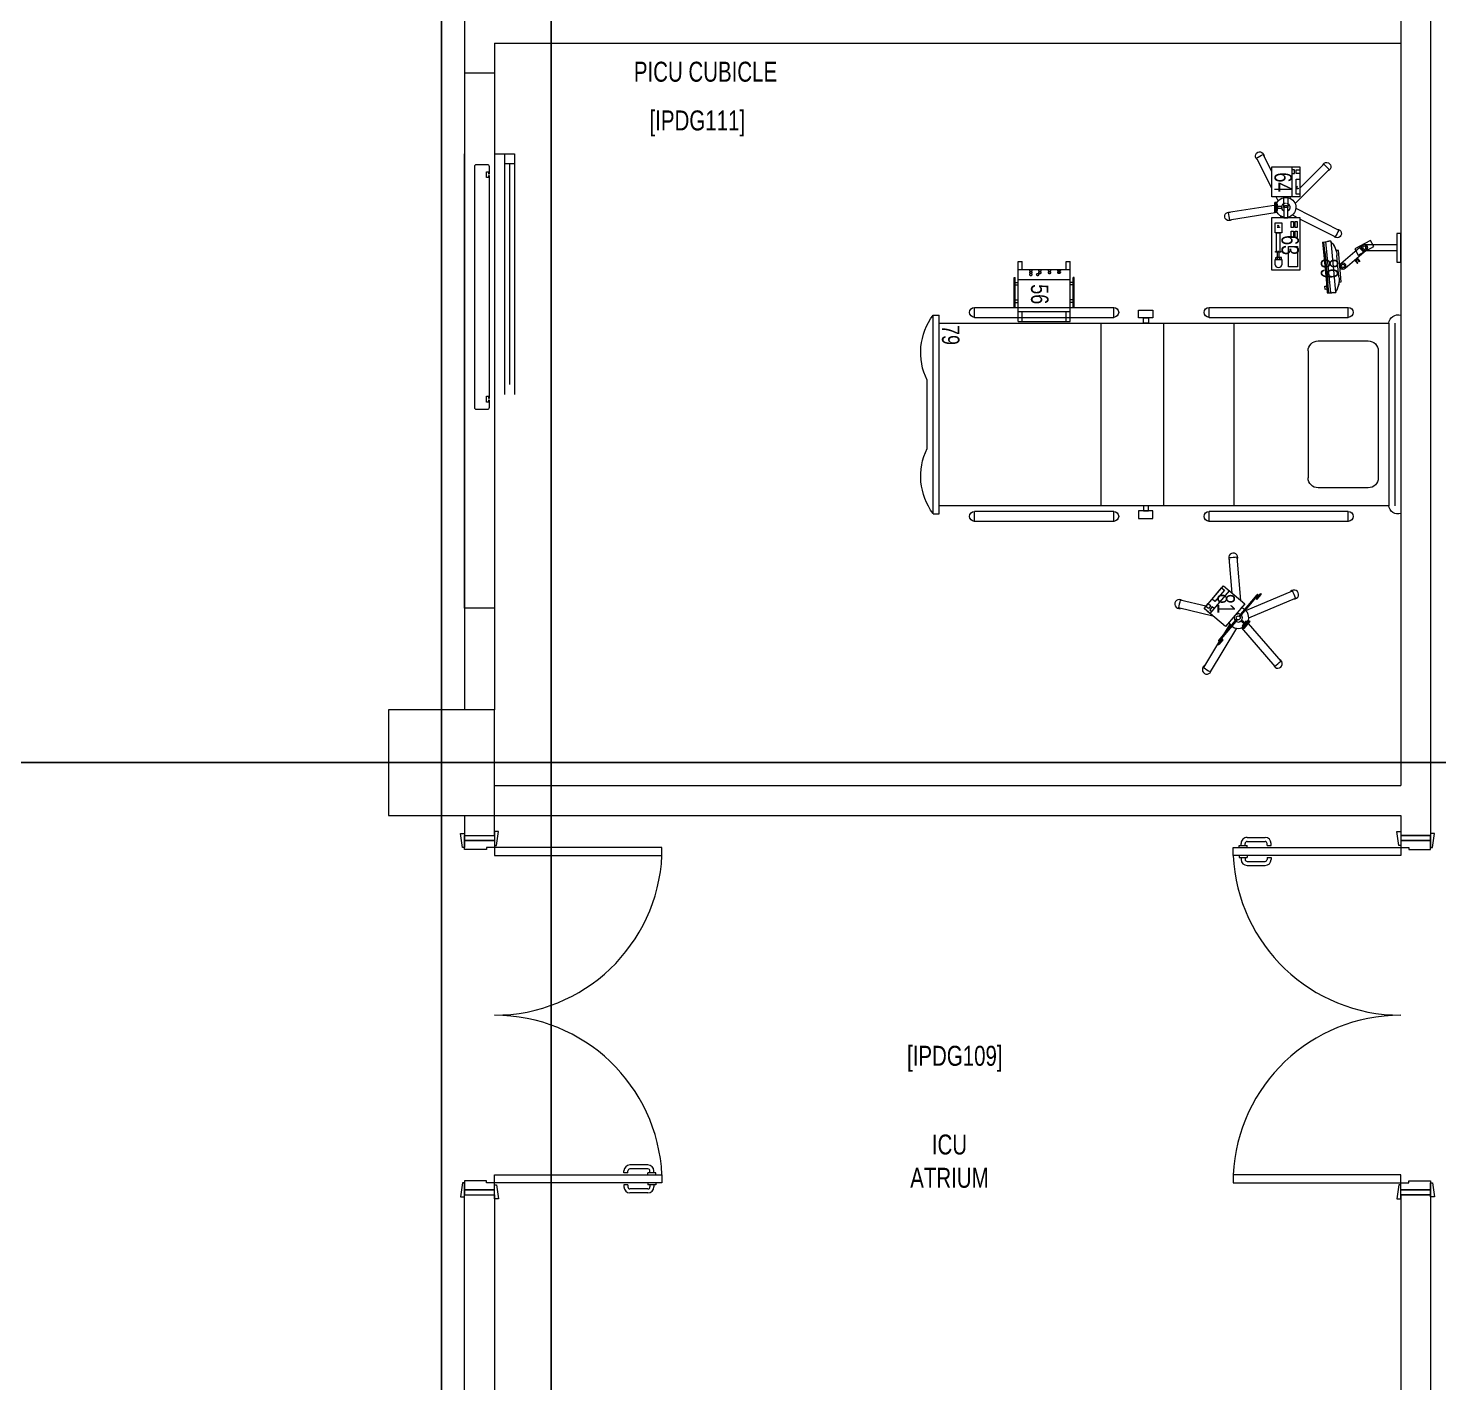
# Model space of a CAD drawing. Header units: metres. Extents: x -18745 to 220762, y -1579758 to -1356048.
# Drawn here: x 105744 to 112808, y -1407393 to -1400610 of the extents above; entities that cross this region are included whole.
import ezdxf

# ---------------------------------------------------------------- set-up
doc = ezdxf.new("R2010")
doc.units = ezdxf.units.M
doc.layers.get('0').update_dxf_attribs({"lineweight": 0})
for name, color, linetype, lineweight in [('A-100 - Copy$0$72_EGR_BASE_TEXT', 8, 'Continuous', 0), ('A-100 - Copy$0$Aluminum', 8, 'Continuous', 0), ('A-100 - Copy$0$Medical Equipment and Furniture', 8, 'Continuous', 0), ('A-100 - Copy$0$Medical Equipment and Furniture1', 8, 'Continuous', 5), ('A-100 - Copy$0$Medical Equipment and Furniture2', 8, 'Continuous', 13), ('A-100 - Copy$0$Structure', 8, 'Continuous', 9), ('A-100 - Copy$0$Walls', 8, 'Continuous', 0), ('A-100 - Copy$0$Wooden Joinery', 8, 'Continuous', 0)]:
    doc.layers.add(name, color=color, linetype=linetype, lineweight=lineweight)
doc.layers.add('A-100 - Copy$0$axes', color=8, linetype='Continuous')
doc.styles.add('A-100 - Copy$0$list_ghTextstyle', font='romans.shx', dxfattribs={"height": 0.25})
doc.styles.add('A-100 - Copy$0$X3G_ENTITY_257CFD', font='swisscl.ttf', dxfattribs={"height": 200})
doc.styles.add('A-100 - Copy$0$X3G_ENTITY_2587EA', font='swisscl.ttf', dxfattribs={"height": 200})

# ---------------------------------------------------------------- blocks, each defined once
blk = doc.blocks.new('A-100 - Copy$0$IC.1')
at = {"layer": 'A-100 - Copy$0$Medical Equipment and Furniture1'}
for p, q in [((42.4872, -10.88), (41.4928, -10.88)), ((42.4472, -10.91), (41.5328, -10.91)), ((42.4472, -10.91), (41.5328, -10.91)), ((42.4472, -10.91), (41.5328, -10.91)), ((41.5328, -10.94), (41.5328, -13.1914)), ((42.4472, -10.94), (41.5328, -10.94)), ((42.4472, -13.1914), (42.4472, -10.94)), ((42.3077, -10.9923), (41.6724, -10.9923)), ((41.6224, -11.0423), (41.6224, -11.2937)), ((42.3577, -11.2937), (42.3577, -11.0423)), ((41.4542, -11.1429), (41.4542, -11.8396)), ((41.4542, -11.1429), (41.5042, -11.1429)), ((41.5042, -11.1429), (41.5042, -11.8396)), ((42.4759, -11.1429), (42.5259, -11.1429)), ((42.4759, -11.8396), (42.4759, -11.1429)), ((42.5259, -11.8396), (42.5259, -11.1429)), ((42.3077, -11.3437), (41.6724, -11.3437)), ((41.5328, -11.7137), (42.4472, -11.7137)), ((41.4542, -11.8396), (41.5042, -11.8396)), ((42.4759, -11.8396), (42.5259, -11.8396)), ((41.5328, -12.0657), (42.4472, -12.0657)), ((41.4542, -12.3172), (41.4542, -13.0139)), ((41.4542, -12.3172), (41.5042, -12.3172)), ((41.5042, -12.3172), (41.5042, -13.0139)), ((42.4759, -12.3172), (42.5259, -12.3172)), ((42.4759, -13.0139), (42.4759, -12.3172)), ((42.5259, -13.0139), (42.5259, -12.3172)), ((41.5328, -12.3807), (42.4472, -12.3807)), ((41.4542, -13.0139), (41.5042, -13.0139)), ((42.4759, -13.0139), (42.5259, -13.0139)), ((41.4928, -13.1914), (42.4872, -13.1914)), ((41.4928, -13.2214), (41.4928, -13.1914)), ((42.4872, -13.2214), (42.4872, -13.1914)), ((41.4928, -13.2214), (42.4872, -13.2214)), ((41.8192, -13.2514), (42.1609, -13.2514))]:
    blk.add_line(p, q, dxfattribs=at)
for points in [[(41.4689, -12.1927), (41.4689, -12.1212), (41.5064, -12.1212), (41.5064, -12.1927)], [(41.5064, -12.1674), (41.5064, -12.1434), (41.5328, -12.1434), (41.5328, -12.1674)], [(42.4737, -12.1674), (42.4737, -12.1434), (42.4472, -12.1434), (42.4472, -12.1674)], [(42.5112, -12.1927), (42.5112, -12.1212), (42.4737, -12.1212), (42.4737, -12.1927)]]:
    blk.add_lwpolyline(points, close=True, dxfattribs=at)
for centre, radius, start, end in [((41.539, -10.8926), 0.0478, 164.74006, 262.64007), ((42.4411, -10.8926), 0.0478, 277.35993, 15.25994), ((41.6724, -11.0423), 0.05, 90, 180), ((42.3077, -11.0423), 0.05, 0, 90), ((41.4792, -11.1429), 0.025, 0, 180), ((42.5009, -11.1429), 0.025, 0, 180), ((41.6724, -11.2937), 0.05, 180, 270), ((42.3077, -11.2937), 0.05, 270, 0), ((41.4792, -11.8396), 0.025, 180, 0), ((42.5009, -11.8396), 0.025, 180, 0), ((41.4792, -12.3172), 0.025, 0, 180), ((42.5009, -12.3172), 0.025, 0, 180), ((41.4792, -13.0139), 0.025, 180, 0), ((42.5009, -13.0139), 0.025, 180, 0), ((41.6806, -12.9691), 0.3145, 233.34878, 296.14643), ((42.2995, -12.9691), 0.3145, 243.85357, 306.65122)]:
    blk.add_arc(centre, radius, start, end, dxfattribs=at)
blk = doc.blocks.new('A-100 - Copy$0$Syringe')
at = {"layer": 'A-100 - Copy$0$Medical Equipment and Furniture2'}
for points in [[(42.9739, -11.5277), (42.7139, -11.5277), (42.7139, -11.3827), (42.9739, -11.3827), (42.9739, -11.5277)], [(42.7384, -11.5086), (42.7658, -11.5086), (42.7658, -11.475), (42.7384, -11.475)], [(42.779, -11.4899), (42.779, -11.487), (42.7748, -11.487), (42.7748, -11.5), (42.779, -11.5), (42.779, -11.497)], [(42.8023, -11.4899), (42.779, -11.4899)], [(42.779, -11.497), (42.8023, -11.497)], [(42.8055, -11.4851), (42.8055, -11.48), (42.8023, -11.48), (42.8023, -11.5069), (42.8055, -11.5069), (42.8055, -11.5019)], [(42.8055, -11.5019), (42.8984, -11.5019), (42.8984, -11.4851), (42.8055, -11.4851)], [(42.8055, -11.4899), (42.8055, -11.497)], [(42.8055, -11.497), (42.8055, -11.4899)], [(42.8055, -11.497), (42.8055, -11.4899)]]:
    blk.add_lwpolyline(points, dxfattribs=at)
for points in [[(42.8312, -11.3974), (42.7289, -11.3974), (42.7289, -11.4415), (42.8312, -11.4415)], [(42.9073, -11.3985), (42.8765, -11.3985), (42.8765, -11.4091), (42.9073, -11.4091)], [(42.9073, -11.4175), (42.8765, -11.4175), (42.8765, -11.4281), (42.9073, -11.4281)], [(42.956, -11.3985), (42.9252, -11.3985), (42.9252, -11.4091), (42.956, -11.4091)], [(42.956, -11.4175), (42.9252, -11.4175), (42.9252, -11.4281), (42.956, -11.4281)], [(42.7748, -11.487), (42.7658, -11.487), (42.7658, -11.4777), (42.7748, -11.4777)], [(42.7748, -11.4967), (42.7658, -11.4967), (42.7658, -11.5059), (42.7748, -11.5059)], [(42.9498, -11.475), (42.8984, -11.475), (42.8984, -11.5086), (42.9498, -11.5086)]]:
    blk.add_lwpolyline(points, close=True, dxfattribs=at)
at = {"layer": 'A-100 - Copy$0$Medical Equipment and Furniture2', "extrusion": (0, 0, -1)}
blk.add_ellipse((42.7384, -11.4918), major_axis=(0, 0.0168), ratio=0.733735, start_param=3.141593, end_param=6.283185, dxfattribs=at)
blk = doc.blocks.new('A-100 - Copy$0$Infusion')
at = {"layer": 'A-100 - Copy$0$Medical Equipment and Furniture2'}
for points in [[(43.0793, -11.3852), (43.0793, -11.5252), (43.2293, -11.5252), (43.2293, -11.3852), (43.0793, -11.3852)], [(43.1962, -11.4242), (43.1962, -11.4114), (43.215, -11.4114), (43.215, -11.4242)]]:
    blk.add_lwpolyline(points, dxfattribs=at)
for points in [[(43.0793, -11.3852), (43.0793, -11.4242), (43.2293, -11.4242), (43.2293, -11.3852)], [(43.0927, -11.3852), (43.0927, -11.404), (43.1673, -11.404), (43.1673, -11.3852)], [(43.1962, -11.3852), (43.1962, -11.4027), (43.215, -11.4027), (43.215, -11.3852)]]:
    blk.add_lwpolyline(points, close=True, dxfattribs=at)
blk = doc.blocks.new('A-100 - Copy$0$Infusion Syringe')
at = {"layer": 'A-100 - Copy$0$Medical Equipment and Furniture1'}
for p, q in [((42.9683, -11.3827), (42.8788, -11.2071)), ((43.0225, -11.4053), (42.9127, -11.1899)), ((43.0459, -11.409), (43.2169, -11.238)), ((43.1234, -11.3852), (43.2437, -11.2649)), ((42.9753, -11.4431), (42.9739, -11.4433)), ((42.9886, -11.4225), (42.9765, -11.3988)), ((43.0124, -11.4411), (43.017, -11.4365)), ((43.0234, -11.4354), (43.017, -11.4365)), ((43.0357, -11.4374), (43.0414, -11.4403)), ((43.0444, -11.4461), (43.0414, -11.4403)), ((43.0728, -11.4359), (43.0766, -11.432)), ((43.0006, -11.498), (42.9627, -11.7368)), ((42.9838, -11.4812), (42.9765, -11.4824)), ((43.0381, -11.5039), (43.0003, -11.7427)), ((43.0175, -11.473), (43.0233, -11.476)), ((43.0297, -11.4749), (43.0233, -11.476)), ((43.0407, -11.4693), (43.0453, -11.4647)), ((43.0463, -11.4583), (43.0453, -11.4647)), ((43.0592, -11.4932), (43.0766, -11.502)), ((43.0791, -11.4595), (43.0793, -11.4596)), ((43.1221, -11.5252), (43.2746, -11.6029)), ((43.2058, -11.5252), (43.2919, -11.5691))]:
    blk.add_line(p, q, dxfattribs=at)
for points in [[(43.0266, -11.4455), (43.0266, -11.4649), (42.9739, -11.4649), (42.9739, -11.4455)], [(43.043, -11.4963), (43.043, -11.5009), (43.0102, -11.5009), (43.0102, -11.4963)], [(43.0266, -11.4455), (43.0266, -11.4649), (43.0793, -11.4649), (43.0793, -11.4455)]]:
    blk.add_lwpolyline(points, close=True, dxfattribs=at)
for points in [[(43.0046, -11.5009), (43.0485, -11.5009)], [(43.0485, -11.5116), (43.0046, -11.5116)], [(43.0302, -11.4759), (43.0302, -11.4963), (43.0229, -11.4963), (43.0229, -11.4759)]]:
    blk.add_lwpolyline(points, dxfattribs=at)
for centre, radius, start, end in [((42.8958, -11.1985), 0.0214, 359.73396, 234.26604), ((43.0266, -11.4552), 0.2881, 113.21872, 120.78128), ((43.2303, -11.2515), 0.0214, 287.73396, 162.26604), ((43.0266, -11.4552), 0.2881, 41.21872, 48.78128), ((43.0266, -11.4552), 0.0501, 296.81629, 169.37144), ((43.0266, -11.4552), 0.021, 6.82759, 152.46157), ((43.0266, -11.4552), 0.0501, 190.62856, 243.18371), ((43.0266, -11.4552), 0.021, 207.53843, 353.17241), ((43.0266, -11.4552), 0.00972, 270, 90), ((43.2833, -11.586), 0.0214, 215.73396, 90.26604), ((43.0266, -11.4552), 0.2881, 329.21872, 336.78128), ((42.9815, -11.7398), 0.0214, 143.73396, 18.26604), ((43.0266, -11.4552), 0.2881, 257.21872, 264.78128)]:
    blk.add_arc(centre, radius, start, end, dxfattribs=at)
for centre in [(43.0046, -11.5062), (43.0101, -11.5062), (43.0156, -11.5062), (43.0211, -11.5062), (43.0266, -11.5062), (43.0321, -11.5062), (43.0375, -11.5062), (43.043, -11.5062), (43.0485, -11.5062)]:
    blk.add_ellipse(centre, major_axis=(0, -0.00537), ratio=0.510594, start_param=3.141593, end_param=9.424778, dxfattribs=at)
for name in ['A-100 - Copy$0$Syringe', 'A-100 - Copy$0$Infusion']:
    blk.add_blockref(name, (0, 0), dxfattribs=at)
blk = doc.blocks.new('A-100 - Copy$0$IC.5')
at = {"layer": 'A-100 - Copy$0$Medical Equipment and Furniture2'}
for points in [[(31.601, -27.8325), (31.5106, -27.9394), (31.3961, -27.8425), (31.4865, -27.7356), (31.601, -27.8325)], [(31.4866, -27.7868), (31.4949, -27.777), (31.4805, -27.7649), (31.4723, -27.7746)]]:
    blk.add_lwpolyline(points, dxfattribs=at)
for points in [[(31.601, -27.8325), (31.5758, -27.8623), (31.4613, -27.7654), (31.4865, -27.7356)], [(31.5118, -27.757), (31.5005, -27.7703), (31.4862, -27.7582), (31.4974, -27.7449)], [(31.5908, -27.8238), (31.5786, -27.8382), (31.5217, -27.79), (31.5338, -27.7757)]]:
    blk.add_lwpolyline(points, close=True, dxfattribs=at)
blk = doc.blocks.new('A-100 - Copy$0$IC.5 on Trolley')
at = {"layer": 'A-100 - Copy$0$Medical Equipment and Furniture1'}
for p, q in [((31.4491, -27.7798), (31.4897, -27.6072)), ((31.4983, -27.7455), (31.5287, -27.6163)), ((31.3241, -27.8134), (31.1908, -27.7326)), ((31.3877, -27.8988), (31.1701, -27.7668)), ((31.3299, -27.8295), (31.307, -27.8101)), ((31.3331, -27.8257), (31.3102, -27.8063)), ((31.4309, -27.9028), (31.3236, -27.812)), ((31.4342, -27.899), (31.3268, -27.8081)), ((31.4084, -27.8646), (31.3558, -27.8327)), ((31.4203, -27.9024), (31.4217, -27.8961)), ((31.4224, -27.8955), (31.4217, -27.8961)), ((31.4267, -27.8918), (31.4262, -27.8922)), ((31.4381, -27.887), (31.4445, -27.8865)), ((31.4501, -27.8899), (31.4445, -27.8865)), ((31.4582, -27.8992), (31.4607, -27.9052)), ((31.5272, -27.9198), (31.7436, -27.9018)), ((31.5637, -27.8766), (31.7403, -27.8619)), ((31.3897, -27.9237), (31.1969, -28.0898)), ((31.4119, -27.9573), (31.223, -28.1201)), ((31.4213, -27.9147), (31.4238, -27.9207)), ((31.4293, -27.9241), (31.4238, -27.9207)), ((31.4401, -27.9597), (31.5386, -28.1944)), ((31.4414, -27.9269), (31.4479, -27.9264)), ((31.4453, -27.9149), (31.5526, -28.0058)), ((31.4528, -27.9221), (31.4479, -27.9264)), ((31.4485, -27.9111), (31.5558, -28.002)), ((31.4592, -27.9115), (31.4607, -27.9052)), ((31.477, -27.9442), (31.5755, -28.1789)), ((31.49, -27.9229), (31.491, -27.9228)), ((31.5343, -28.0025), (31.5572, -28.0219)), ((31.5375, -27.9987), (31.5604, -28.0181))]:
    blk.add_line(p, q, dxfattribs=at)
for points in [[(31.42, -27.9642), (31.3865, -27.9358)], [(31.3935, -27.9276), (31.427, -27.956)], [(31.4291, -27.9251), (31.416, -27.9407), (31.4104, -27.936), (31.4235, -27.9204)]]:
    blk.add_lwpolyline(points, dxfattribs=at)
blk.add_lwpolyline([(31.4257, -27.949), (31.4227, -27.9524), (31.3977, -27.9312), (31.4006, -27.9278)], close=True, dxfattribs=at)
blk.add_circle((31.4397, -27.907), 0.00972, dxfattribs=at)
for centre, radius, start, end in [((31.5092, -27.6118), 0.0225, 319.48845, 194.02054), ((31.4397, -27.907), 0.3033, 72.97321, 80.53577), ((31.1804, -27.7497), 0.0225, 31.48845, 266.02054), ((31.4397, -27.907), 0.3033, 144.97321, 152.53577), ((31.3086, -27.8082), 0.0025, 49.75449, 229.75449), ((31.3216, -27.8134), 0.0025, 269.57621, 49.75449), ((31.3252, -27.8101), 0.0025, 49.75449, 229.75449), ((31.3315, -27.8276), 0.0025, 229.75449, 49.75449), ((31.3343, -27.8243), 0.0025, 49.75449, 187.05013), ((31.4397, -27.907), 0.0527, 116.24338, 202.9382), ((31.4397, -27.907), 0.021, 146.58208, 312.9269), ((31.4397, -27.907), 0.021, 326.58208, 132.9269), ((31.7419, -27.8818), 0.0225, 247.48845, 122.02054), ((31.4397, -27.907), 0.3033, 0.97321, 8.53577), ((31.4397, -27.907), 0.0527, 256.57079, 343.2656), ((31.5359, -28.0006), 0.0025, 49.75449, 229.75449), ((31.5387, -27.9973), 0.0025, 272.45885, 49.75449), ((31.5515, -28.008), 0.0025, 49.75449, 189.93277), ((31.5542, -28.0039), 0.0025, 229.75449, 49.75449), ((31.5588, -28.02), 0.0025, 229.75449, 49.75449), ((31.21, -28.1049), 0.0225, 103.48845, 338.02054), ((31.4397, -27.907), 0.3033, 216.97321, 224.53577), ((31.557, -28.1866), 0.0225, 175.48845, 50.02054), ((31.4397, -27.907), 0.3033, 288.97321, 296.53577)]:
    blk.add_arc(centre, radius, start, end, dxfattribs=at)
for centre in [(31.39, -27.9317), (31.3942, -27.9353), (31.3984, -27.9388), (31.4026, -27.9424), (31.4067, -27.9459), (31.4109, -27.9495), (31.4151, -27.953), (31.4193, -27.9566), (31.4235, -27.9601)]:
    blk.add_ellipse(centre, major_axis=(0.00347, 0.0041), ratio=0.510594, dxfattribs=at)
blk.add_blockref('A-100 - Copy$0$IC.5', (0, 0), dxfattribs=at)
blk = doc.blocks.new('A-100 - Copy$0$ME17423-P')
at = {"layer": 'A-100 - Copy$0$Medical Equipment and Furniture1'}
for p, q in [((0.26, 0), (0, 0)), ((0, 0), (0, -0.3)), ((0.02, 0), (0.02, -0.05)), ((0.24, 0), (0.24, -0.05)), ((0.26, 0), (0.26, -0.3)), ((-0.02, -0.07), (-0.02, -0.22)), ((-0.02, -0.07), (-0.015, -0.07)), ((-0.015, -0.07), (-0.015, -0.22)), ((0.26, -0.05), (0, -0.05)), ((0.24, -0.02), (0.02, -0.02)), ((0.275, -0.07), (0.275, -0.22)), ((0.28, -0.07), (0.275, -0.07)), ((0.28, -0.07), (0.28, -0.22)), ((-0.015, -0.095), (0, -0.095)), ((-0.015, -0.1075), (0, -0.1075)), ((0.275, -0.095), (0.26, -0.095)), ((0.275, -0.1075), (0.26, -0.1075)), ((-0.015, -0.1825), (0, -0.1825)), ((-0.015, -0.195), (0, -0.195)), ((0.26, -0.21), (0, -0.21)), ((0.275, -0.1825), (0.26, -0.1825)), ((0.275, -0.195), (0.26, -0.195)), ((-0.02, -0.22), (-0.015, -0.22)), ((0.26, -0.26), (0, -0.26)), ((0.02, -0.26), (0.02, -0.3)), ((0.24, -0.26), (0.24, -0.3)), ((0.28, -0.22), (0.275, -0.22)), ((0.02, -0.3), (0, -0.3)), ((0.26, -0.3), (0.24, -0.3))]:
    blk.add_line(p, q, dxfattribs=at)
for points in [[(0.0623, -0.2435, -0.14448), (0.0618, -0.2451, -0.107176), (0.0603, -0.2466, -0.077753), (0.0582, -0.2475, -0.064938), (0.0555, -0.2479, -0.064938), (0.0528, -0.2475, -0.077753), (0.0508, -0.2466, -0.107176), (0.0492, -0.2451, -0.14448), (0.0488, -0.2435, -0.14448), (0.0492, -0.242, -0.107176), (0.0508, -0.2405, -0.077753), (0.0528, -0.2396, -0.064938), (0.0555, -0.2392, -0.064938), (0.0582, -0.2396, -0.077753), (0.0603, -0.2405, -0.107176), (0.0618, -0.242, -0.14448)], [(0.0623, -0.2529, -0.14448), (0.0618, -0.2544, -0.107176), (0.0603, -0.2559, -0.077753), (0.0582, -0.2568, -0.064938), (0.0555, -0.2572, -0.064938), (0.0528, -0.2568, -0.077753), (0.0508, -0.2559, -0.107176), (0.0492, -0.2544, -0.14448), (0.0488, -0.2529, -0.14448), (0.0492, -0.2513, -0.107176), (0.0508, -0.2498, -0.077753), (0.0528, -0.2489, -0.064938), (0.0555, -0.2485, -0.064938), (0.0582, -0.2489, -0.077753), (0.0603, -0.2498, -0.107176), (0.0618, -0.2513, -0.14448)]]:
    blk.add_lwpolyline(points, format="xyb", close=True, dxfattribs=at)
for centre, radius, start, end in [((0.0991, -0.2435), 0.00284, 147.11529, 180), ((0.0991, -0.2435), 0.00284, 180, 212.88471), ((0.0991, -0.2529), 0.00284, 147.11529, 180), ((0.0991, -0.2529), 0.00284, 180, 212.88471), ((0.101, -0.2447), 0.00507, 122.64571, 147.11529), ((0.101, -0.2423), 0.00507, 212.88471, 237.35429), ((0.101, -0.2541), 0.00507, 122.64571, 147.11529), ((0.101, -0.2517), 0.00507, 212.88471, 237.35429), ((0.1022, -0.2467), 0.00735, 104.86185, 122.64571), ((0.1022, -0.2404), 0.00735, 237.35429, 255.13815), ((0.1022, -0.256), 0.00735, 104.86185, 122.64571), ((0.1022, -0.2497), 0.00735, 237.35429, 255.13815), ((0.103, -0.2497), 0.0105, 90, 104.86185), ((0.103, -0.2374), 0.0105, 255.13815, 270), ((0.103, -0.259), 0.0105, 90, 104.86185), ((0.103, -0.2467), 0.0105, 255.13815, 270), ((0.103, -0.2497), 0.0105, 75.13815, 90), ((0.103, -0.2374), 0.0105, 270, 284.86185), ((0.103, -0.259), 0.0105, 75.13815, 90), ((0.103, -0.2467), 0.0105, 270, 284.86185), ((0.1039, -0.2467), 0.00735, 57.35429, 75.13815), ((0.1039, -0.2404), 0.00735, 284.86185, 302.64571), ((0.1039, -0.256), 0.00735, 57.35429, 75.13815), ((0.1039, -0.2497), 0.00735, 284.86185, 302.64571), ((0.1051, -0.2447), 0.00507, 32.88471, 57.35429), ((0.1051, -0.2423), 0.00507, 302.64571, 327.11529), ((0.1051, -0.2541), 0.00507, 32.88471, 57.35429), ((0.1051, -0.2517), 0.00507, 302.64571, 327.11529), ((0.107, -0.2435), 0.00284, 0, 32.88471), ((0.107, -0.2435), 0.00284, 327.11529, 360), ((0.107, -0.2529), 0.00284, 0, 32.88471), ((0.107, -0.2529), 0.00284, 327.11529, 360), ((0.1475, -0.2435), 0.00284, 147.11529, 180), ((0.1475, -0.2435), 0.00284, 180, 212.88471), ((0.1475, -0.2529), 0.00284, 147.11529, 180), ((0.1475, -0.2529), 0.00284, 180, 212.88471), ((0.1494, -0.2447), 0.00507, 122.64571, 147.11529), ((0.1494, -0.2423), 0.00507, 212.88471, 237.35429), ((0.1494, -0.2541), 0.00507, 122.64571, 147.11529), ((0.1494, -0.2517), 0.00507, 212.88471, 237.35429), ((0.1506, -0.2467), 0.00735, 104.86185, 122.64571), ((0.1506, -0.2404), 0.00735, 237.35429, 255.13815), ((0.1506, -0.256), 0.00735, 104.86185, 122.64571), ((0.1506, -0.2497), 0.00735, 237.35429, 255.13815), ((0.1514, -0.2497), 0.0105, 90, 104.86185), ((0.1514, -0.2374), 0.0105, 255.13815, 270), ((0.1514, -0.259), 0.0105, 90, 104.86185), ((0.1514, -0.2467), 0.0105, 255.13815, 270), ((0.1514, -0.2497), 0.0105, 75.13815, 90), ((0.1514, -0.2374), 0.0105, 270, 284.86185), ((0.1514, -0.259), 0.0105, 75.13815, 90), ((0.1514, -0.2467), 0.0105, 270, 284.86185), ((0.1522, -0.2467), 0.00735, 57.35429, 75.13815), ((0.1522, -0.2404), 0.00735, 284.86185, 302.64571), ((0.1522, -0.256), 0.00735, 57.35429, 75.13815), ((0.1522, -0.2497), 0.00735, 284.86185, 302.64571), ((0.1585, -0.2342), 0.00284, 147.11529, 180), ((0.1585, -0.2342), 0.00284, 180, 212.88471), ((0.1604, -0.2354), 0.00507, 122.64571, 147.11529), ((0.1604, -0.233), 0.00507, 212.88471, 237.35429), ((0.1534, -0.2447), 0.00507, 32.88471, 57.35429), ((0.1534, -0.2423), 0.00507, 302.64571, 327.11529), ((0.1534, -0.2541), 0.00507, 32.88471, 57.35429), ((0.1534, -0.2517), 0.00507, 302.64571, 327.11529), ((0.1616, -0.2373), 0.00735, 104.86185, 122.64571), ((0.1616, -0.2311), 0.00735, 237.35429, 255.13815), ((0.1553, -0.2435), 0.00284, 0, 32.88471), ((0.1553, -0.2435), 0.00284, 327.11529, 360), ((0.1553, -0.2529), 0.00284, 0, 32.88471), ((0.1553, -0.2529), 0.00284, 327.11529, 360), ((0.1624, -0.2404), 0.0105, 90, 104.86185), ((0.1624, -0.228), 0.0105, 255.13815, 270), ((0.1624, -0.2404), 0.0105, 75.13815, 90), ((0.1624, -0.228), 0.0105, 270, 284.86185), ((0.1632, -0.2373), 0.00735, 57.35429, 75.13815), ((0.1632, -0.2311), 0.00735, 284.86185, 302.64571), ((0.1645, -0.2354), 0.00507, 32.88471, 57.35429), ((0.1645, -0.233), 0.00507, 302.64571, 327.11529), ((0.1663, -0.2342), 0.00284, 0, 32.88471), ((0.1663, -0.2342), 0.00284, 327.11529, 0), ((0.1927, -0.2342), 0.00284, 147.11529, 180), ((0.1927, -0.2342), 0.00284, 180, 212.88471), ((0.1927, -0.2435), 0.00284, 147.11529, 180), ((0.1927, -0.2435), 0.00284, 180, 212.88471), ((0.1927, -0.2529), 0.00284, 147.11529, 180), ((0.1927, -0.2529), 0.00284, 180, 212.88471), ((0.1945, -0.2354), 0.00507, 122.64571, 147.11529), ((0.1945, -0.233), 0.00507, 212.88471, 237.35429), ((0.1945, -0.2447), 0.00507, 122.64571, 147.11529), ((0.1945, -0.2423), 0.00507, 212.88471, 237.35429), ((0.1945, -0.2541), 0.00507, 122.64571, 147.11529), ((0.1945, -0.2517), 0.00507, 212.88471, 237.35429), ((0.1958, -0.2373), 0.00735, 104.86185, 122.64571), ((0.1958, -0.2311), 0.00735, 237.35429, 255.13815), ((0.1958, -0.2467), 0.00735, 104.86185, 122.64571), ((0.1958, -0.2404), 0.00735, 237.35429, 255.13815), ((0.1958, -0.256), 0.00735, 104.86185, 122.64571), ((0.1958, -0.2497), 0.00735, 237.35429, 255.13815), ((0.1966, -0.2404), 0.0105, 90, 104.86185), ((0.1966, -0.228), 0.0105, 255.13815, 270), ((0.1966, -0.2497), 0.0105, 90, 104.86185), ((0.1966, -0.2374), 0.0105, 255.13815, 270), ((0.1966, -0.259), 0.0105, 90, 104.86185), ((0.1966, -0.2467), 0.0105, 255.13815, 270), ((0.1966, -0.2404), 0.0105, 75.13815, 90), ((0.1966, -0.228), 0.0105, 270, 284.86185), ((0.1966, -0.2497), 0.0105, 75.13815, 90), ((0.1966, -0.2374), 0.0105, 270, 284.86185), ((0.1966, -0.259), 0.0105, 75.13815, 90), ((0.1966, -0.2467), 0.0105, 270, 284.86185), ((0.1974, -0.2373), 0.00735, 57.35429, 75.13815), ((0.1974, -0.2311), 0.00735, 284.86185, 302.64571), ((0.1974, -0.2467), 0.00735, 57.35429, 75.13815), ((0.1974, -0.2404), 0.00735, 284.86185, 302.64571), ((0.1974, -0.256), 0.00735, 57.35429, 75.13815), ((0.1974, -0.2497), 0.00735, 284.86185, 302.64571), ((0.1986, -0.2354), 0.00507, 32.88471, 57.35429), ((0.1986, -0.233), 0.00507, 302.64571, 327.11529), ((0.1986, -0.2447), 0.00507, 32.88471, 57.35429), ((0.1986, -0.2423), 0.00507, 302.64571, 327.11529), ((0.1986, -0.2541), 0.00507, 32.88471, 57.35429), ((0.1986, -0.2517), 0.00507, 302.64571, 327.11529), ((0.2005, -0.2342), 0.00284, 0, 32.88471), ((0.2005, -0.2342), 0.00284, 327.11529, 360), ((0.2005, -0.2435), 0.00284, 0, 32.88471), ((0.2005, -0.2435), 0.00284, 327.11529, 360), ((0.2005, -0.2529), 0.00284, 0, 32.88471), ((0.2005, -0.2529), 0.00284, 327.11529, 360)]:
    blk.add_arc(centre, radius, start, end, dxfattribs=at)
blk = doc.blocks.new('A-100 - Copy$0$IC.4')
at = {"layer": 'A-100 - Copy$0$Medical Equipment and Furniture1'}
for p, q in [((31.2125, -28.0897), (31.2131, -28.0787)), ((31.2125, -28.0897), (31.2131, -28.0787)), ((31.4683, -28.1146), (31.2135, -28.0909)), ((31.2174, -28.0912), (31.2135, -28.0909)), ((31.2175, -28.0475), (31.214, -28.0706)), ((31.2152, -28.0625), (31.4716, -28.0865)), ((31.2152, -28.0625), (31.2652, -28.0672)), ((31.2167, -28.0528), (31.4722, -28.0766)), ((31.2175, -28.0475), (31.266, -28.052)), ((31.2653, -28.0595), (31.266, -28.0521)), ((31.2653, -28.0595), (31.266, -28.0521)), ((31.2653, -28.0595), (31.4231, -28.0741)), ((31.266, -28.0521), (31.4238, -28.0667)), ((31.4238, -28.0667), (31.4231, -28.0741)), ((31.4238, -28.0667), (31.4233, -28.0721)), ((31.4238, -28.0667), (31.4724, -28.0712)), ((31.4709, -28.1027), (31.4695, -28.1137)), ((31.4709, -28.1027), (31.4695, -28.1137)), ((31.4724, -28.0712), (31.4715, -28.0946)), ((31.3256, -28.1392), (31.2451, -28.2325)), ((31.2591, -28.1266), (31.2601, -28.1153)), ((31.2591, -28.1266), (31.2601, -28.1154)), ((31.4169, -28.1412), (31.2591, -28.1266)), ((31.4169, -28.1412), (31.2591, -28.1266)), ((31.2698, -28.2538), (31.3503, -28.1605)), ((31.3924, -28.1291), (31.2853, -28.1192)), ((31.4179, -28.13), (31.4169, -28.1412)), ((31.4179, -28.13), (31.4169, -28.1412)), ((31.4683, -28.1146), (31.4643, -28.1143)), ((31.2095, -28.2871), (31.2519, -28.209)), ((31.2451, -28.2325), (31.2297, -28.2503)), ((31.2297, -28.2503), (31.2297, -28.4193)), ((31.2826, -28.2257), (31.2401, -28.3037)), ((31.2451, -28.2325), (31.2698, -28.2538)), ((31.2519, -28.209), (31.2826, -28.2257)), ((31.2623, -28.2624), (31.2698, -28.2538)), ((31.2985, -28.2206), (31.3144, -28.2343)), ((31.3049, -28.2217), (31.3107, -28.2149)), ((31.3166, -28.2318), (31.3049, -28.2217)), ((31.3087, -28.2087), (31.3246, -28.2225)), ((31.3224, -28.225), (31.3107, -28.2149)), ((31.3144, -28.2343), (31.3166, -28.2318)), ((31.3246, -28.2225), (31.3224, -28.225)), ((31.2401, -28.3037), (31.2095, -28.2871)), ((31.2623, -28.4193), (31.2623, -28.2564)), ((31.2623, -28.3628), (31.2623, -28.3284)), ((31.2297, -28.4193), (31.2623, -28.4193))]:
    blk.add_line(p, q, dxfattribs=at)
for points in [[(31.4384, -28.0681), (31.4536, -28.0695), (31.4545, -28.0605), (31.4392, -28.0591)], [(31.3181, -28.4193), (31.3181, -28.4389), (31.174, -28.4389), (31.174, -28.4193)]]:
    blk.add_lwpolyline(points, close=True, dxfattribs=at)
for centre, radius in [((31.338, -28.1499), 0.0146), ((31.338, -28.1499), 0.00861), ((31.246, -28.2564), 0.0146), ((31.246, -28.2564), 0.00861)]:
    blk.add_circle(centre, radius, dxfattribs=at)
for centre, radius, start, end in [((31.2197, -28.0753), 0.00743, 140.48168, 206.73229), ((31.2197, -28.0753), 0.00743, 140.48168, 206.73229), ((31.2136, -28.0897), 0.00112, 176.66877, 264.66879), ((31.2136, -28.0897), 0.00112, 176.66877, 264.66879), ((31.2885, -28.0151), 0.1042, 226.96619, 268.29174), ((31.2885, -28.0151), 0.1042, 226.96612, 254.21293), ((31.4684, -28.1135), 0.00113, 264.64594, 352.35028), ((31.4684, -28.1135), 0.00113, 264.64594, 352.35028), ((31.4648, -28.0982), 0.00761, 323.47742, 27.98418), ((31.4648, -28.0982), 0.00761, 323.47742, 27.98418), ((31.338, -28.1499), 0.0163, 319.18704, 139.18704), ((31.4085, -28.0262), 0.1042, 261.09392, 302.33649), ((31.4085, -28.0262), 0.1042, 275.17127, 302.33649), ((31.246, -28.2564), 0.0163, 180, 0)]:
    blk.add_arc(centre, radius, start, end, dxfattribs=at)
blk = doc.blocks.new('A-100 - Copy$0$A$C009F45C9')
at = {"layer": 'A-100 - Copy$0$Wooden Joinery'}
for p, q in [((724, -1690), (724, -1680)), ((744, -1690), (724, -1690)), ((744, -1690), (744, -1680)), ((844, -1650), (754, -1650)), ((844, -1670), (754, -1670)), ((884, -1690), (844, -1690)), ((844, -1700), (844, -1690)), ((854, -1690), (854, -1680)), ((874, -1690), (874, -1680)), ((884, -1700), (884, -1690)), ((724, -1750), (724, -1760)), ((744, -1750), (724, -1750)), ((744, -1750), (744, -1760)), ((844, -1740), (844, -1750)), ((884, -1750), (844, -1750)), ((854, -1750), (854, -1760)), ((874, -1750), (874, -1760)), ((884, -1740), (884, -1750)), ((844, -1770), (754, -1770)), ((844, -1790), (754, -1790))]:
    blk.add_line(p, q, dxfattribs=at)
for points in [[(-75, -60), (-85, -60), (-95, 10), (-75, 10)], [(75, -50), (85, -50), (95, 20), (75, 20)], [(75, -100), (914, -100), (914, -60), (75, -60)], [(-75, -1740), (-85, -1740), (-95, -1810), (-75, -1810)], [(75, -1700), (914, -1700), (914, -1740), (75, -1740)], [(75, -1700), (914, -1700), (914, -1740), (75, -1740)], [(75, -1750), (85, -1750), (95, -1820), (75, -1820)]]:
    blk.add_lwpolyline(points, close=True, dxfattribs=at)
for points in [[(75, -25), (-75, -25), (-75, 0), (75, 0), (75, -25)], [(75, -25), (75, -60), (35, -60), (35, -70), (-75, -70), (-75, -25), (75, -25)], [(75, -1775), (75, -1740), (35, -1740), (35, -1730), (-75, -1730), (-75, -1775), (75, -1775)], [(75, -1775), (-75, -1775), (-75, -1800), (75, -1800), (75, -1775)]]:
    blk.add_lwpolyline(points, dxfattribs=at)
for centre, radius, start, end in [((75, -60), 840, 270, 357.2706), ((75, -1740), 840, 2.7294, 90), ((754, -1680), 30, 90, 180), ((754, -1680), 10, 90, 180), ((844, -1680), 30, 0, 90), ((844, -1680), 10, 0, 90), ((754, -1760), 30, 180, 270), ((754, -1760), 10, 180, 270), ((844, -1760), 10, 270, 0), ((844, -1760), 30, 270, 0)]:
    blk.add_arc(centre, radius, start, end, dxfattribs=at)
blk = doc.blocks.new('A-100 - Copy')
at = {"layer": 'A-100 - Copy$0$Aluminum'}
for p, q in [((108078.3, -1401239, -0.9), (108078.3, -1402443.6, -0.9)), ((108078.3, -1401239, -0.9), (108178.3, -1401239, -0.9)), ((108128.3, -1401239, -0.9), (108128.3, -1402443.6, -0.9)), ((108178.3, -1401239, -0.9), (108178.3, -1402443.6, -0.9)), ((108178.3, -1401289, -0.9), (108128.3, -1401289, -0.9)), ((108153.3, -1401289, -0.9), (108153.3, -1402393.6, -0.9))]:
    blk.add_line(p, q, dxfattribs=at)
at = {"layer": 'A-100 - Copy$0$Aluminum', "elevation": 0}
for points in [[(107928.3, -1400835.2), (107928.3, -1404022.7)], [(108078.3, -1400835.2), (108078.3, -1404022.7)]]:
    blk.add_lwpolyline(points, dxfattribs=at)
at = {"layer": 'A-100 - Copy$0$axes'}
for p, q in [((107813.3, -1477297.4, 0), (107813.3, -1366691.8, 0)), ((108363.3, -1477297.4, 0), (108363.3, -1366691.8, 0)), ((178940.3, -1404287.7, 2.4), (95748.8, -1404287.7, 2.4))]:
    blk.add_line(p, q, dxfattribs=at)
at = {"layer": 'A-100 - Copy$0$Structure', "elevation": 0}
blk.add_lwpolyline([(108078.3, -1404552.7), (108078.3, -1404022.7), (107548.3, -1404022.7), (107548.3, -1404552.7), (108078.3, -1404552.7)], dxfattribs=at)
at = {"layer": 'A-100 - Copy$0$Walls'}
for p, q in [((112766.9, -1396822.7, 2.4), (112766.9, -1404652.7, 2.4)), ((112616.9, -1397047.7, 2.4), (112616.9, -1404402.7, 2.4)), ((107928.3, -1400385.2, 0), (107928.3, -1400835.2, 0.3)), ((108078.3, -1400685.2, 0.1), (112616.9, -1400685.2, 3.6)), ((108078.3, -1400685.2, 0.1), (108078.3, -1400835.2, 0.1)), ((108078.3, -1400835.2, 0.1), (107928.3, -1400835.2, 0)), ((108078.3, -1404402.7, 2.4), (112616.9, -1404402.7, 2.4)), ((112616.9, -1404552.7, 2.4), (112616.9, -1404652.7, 2.4)), ((112616.9, -1404652.7, 2.4), (112766.9, -1404652.7, 2.4)), ((112616.9, -1406452.7, 2.4), (112616.9, -1407702.7, 2.4)), ((112616.9, -1406452.7, 2.4), (112766.9, -1406452.7, 2.4)), ((112766.9, -1406452.7, 2.4), (112766.9, -1417852.7, 2.4))]:
    blk.add_line(p, q, dxfattribs=at)
for points, elevation in [([(107928.3, -1404552.7), (107928.3, -1404652.7), (108078.3, -1404652.7), (108078.3, -1404552.7), (108078.3, -1404552.7)], 0), ([(108078.3, -1404552.7), (108078.3, -1404552.7), (112616.9, -1404552.7)], 2.4), ([(107928.3, -1411223.2), (107928.3, -1406452.7), (108078.3, -1406452.7), (108078.3, -1407702.7)], 0)]:
    blk.add_lwpolyline(points, dxfattribs=dict(at, elevation=elevation))
at = {"layer": 'A-100 - Copy$0$Wooden Joinery', "elevation": -0.9}
blk.add_lwpolyline([(108078.3, -1403513.6), (107928.3, -1403513.6), (107928.3, -1401239)], dxfattribs=at)
blk.add_lwpolyline([(108048.3, -1401328.6), (108048.3, -1401338.6), (108053.3, -1401338.6), (108053.3, -1401303.6, 0.414214), (108043.3, -1401293.6), (107988.3, -1401293.6, 0.414214), (107978.3, -1401303.6), (107978.3, -1402508.6, 0.414214), (107988.3, -1402518.6), (108043.3, -1402518.6, 0.414214), (108053.3, -1402508.6), (108053.3, -1402473.6), (108048.3, -1402473.6), (108048.3, -1402483.6), (108038.3, -1402483.6), (108038.3, -1402453.6), (108048.3, -1402453.6), (108048.3, -1402463.6), (108053.3, -1402463.6), (108053.3, -1401348.6), (108048.3, -1401348.6), (108048.3, -1401358.6), (108038.3, -1401358.6), (108038.3, -1401328.6)], format="xyb", close=True, dxfattribs=at)
at = {"layer": 'A-100 - Copy$0$Medical Equipment and Furniture'}
for name, p, xscale, yscale, zscale, rotation in [('A-100 - Copy$0$Infusion Syringe', (123496.9, -1444534, 3), -1000, 1000, 1000, 270), ('A-100 - Copy$0$IC.4', (84178, -1370463.5, 3), -1000.000000000003, 1000.000000000003, 1000, 90), ('A-100 - Copy$0$ME17423-P', (110961.3, -1402078.1, 3), 1000.000000000002, 1000.000000000002, 1000.000000000002, 179.9997708608139), ('A-100 - Copy$0$IC.1', (123496.9, -1444534, 3), -1000, 1000, 1000, 270), ('A-100 - Copy$0$IC.5 on Trolley', (83896.3, -1435002.8, 3), 1000.000000000003, 1000.000000000003, 1000.000000000003, 90)]:
    blk.add_blockref(name, p, dxfattribs=dict(at, xscale=xscale, yscale=yscale, zscale=zscale, rotation=rotation))
at = {"layer": 'A-100 - Copy$0$Wooden Joinery'}
blk.add_blockref('A-100 - Copy$0$A$C009F45C9', (108003.3, -1404652.7, 0), dxfattribs=at)
at = {"layer": 'A-100 - Copy$0$Wooden Joinery', "rotation": 180}
blk.add_blockref('A-100 - Copy$0$A$C009F45C9', (112691.9, -1406452.7, 2.4), dxfattribs=at)
at = {"layer": 'A-100 - Copy$0$72_EGR_BASE_TEXT', "char_height": 100, "attachment_point": 2, "style": 'A-100 - Copy$0$X3G_ENTITY_2587EA'}
for s, insert in [('PICU CUBICLE', (109135.5, -1400778)), ('[IPDG111]', (109094.5, -1401022)), ('[IPDG109]', (110383.9, -1405706, 2.4)), ('ICU^M^JATRIUM', (110357.1, -1406150.2, 2.4))]:
    blk.add_mtext(s, dxfattribs=dict(at, insert=insert))
at = {"layer": 'A-100 - Copy$0$Medical Equipment and Furniture', "style": 'A-100 - Copy$0$list_ghTextstyle'}
for p in [(112094.1, -1401402.4, 0.6), (112000.1, -1401596.2, 3)]:
    blk.add_text('x2', height=9, rotation=270, dxfattribs=at).set_placement(p)
at = {"layer": 'A-100 - Copy$0$Medical Equipment and Furniture', "char_height": 87.47, "attachment_point": 8, "rotation": 270, "style": 'A-100 - Copy$0$X3G_ENTITY_257CFD'}
for s, insert in [('64', (111983.6, -1401382.2, 3)), ('63', (112018.4, -1401696.3, 5.4)), ('89', (112215.5, -1401813.4, 5.4)), ('56', (110764.3, -1401942.4, 3)), ('79', (110318.4, -1402146.6, 3)), ('81', (111697.8, -1403492.1, 5.4))]:
    blk.add_mtext(s, dxfattribs=dict(at, insert=insert))

msp = doc.modelspace()

# ---------------------------------------------------------------- block references
msp.add_blockref('A-100 - Copy', (0, 0))

doc.saveas('drawing.dxf')
